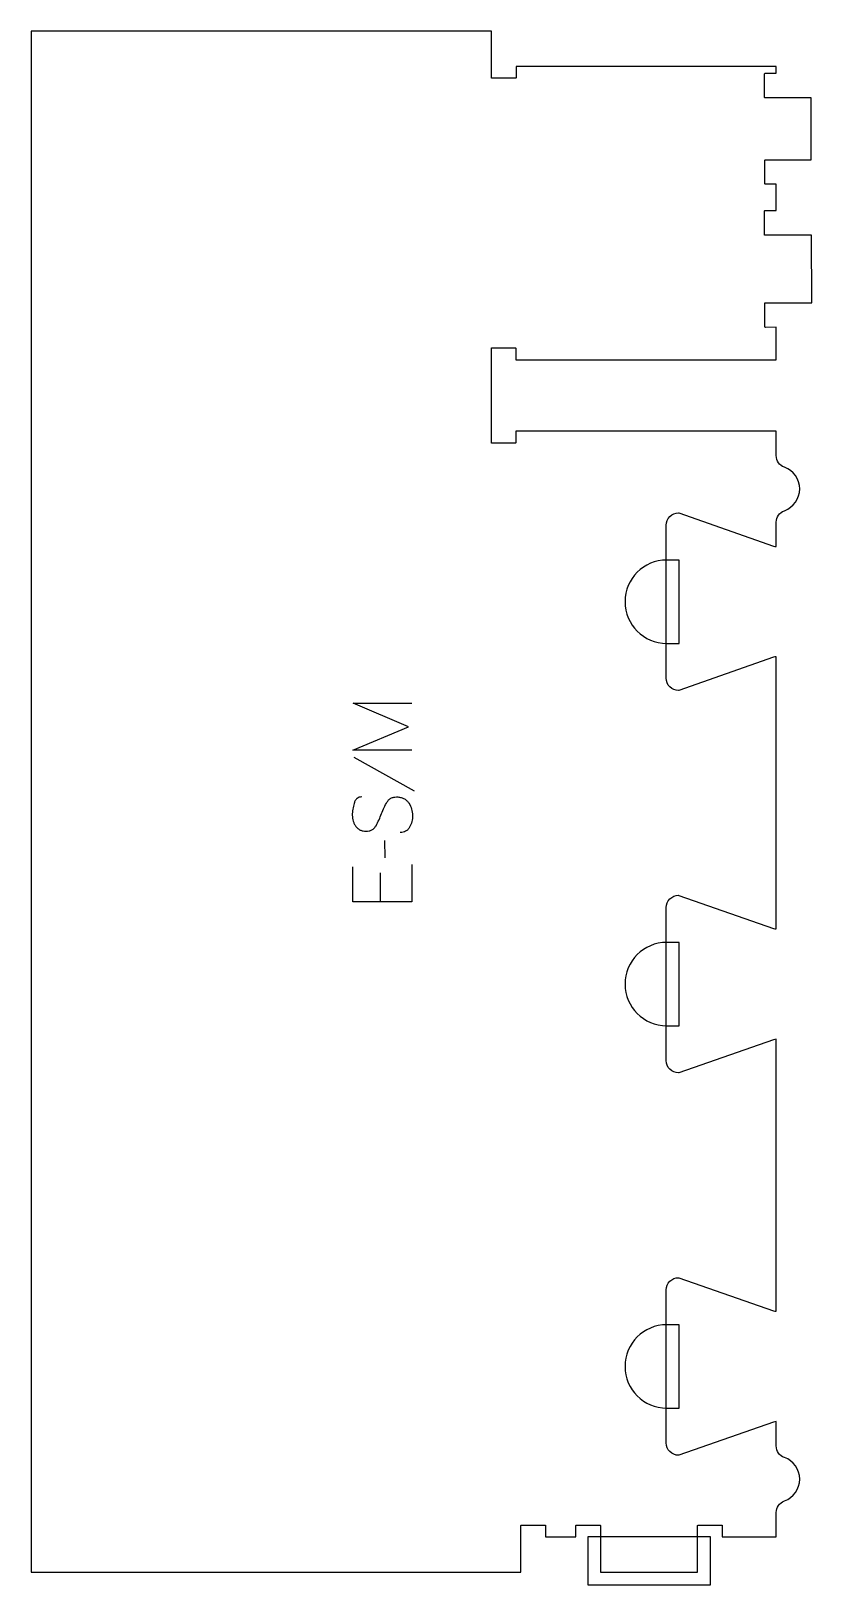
# Model space of a CAD drawing. Extents: x 0 to 398, y -6 to 786.
import ezdxf

# ---------------------------------------------------------------- set-up
doc = ezdxf.new("R2010")
doc.units = 0
for name, color, linetype in [('1_ANYTOOL_1MMDEEP_LABELS_S', 2, 'CONTINUOUS'), ('4_ANYTOOL_CUTTHROUGH_OUTSI', 5, 'CONTINUOUS'), ('5_ANYTOOL_HALF_MILL_9MM_IN', 3, 'CONTINUOUS')]:
    doc.layers.add(name, color=color, linetype=linetype)

msp = doc.modelspace()

# ---------------------------------------------------------------- linework, layer by layer
at = {"layer": '1_ANYTOOL_1MMDEEP_LABELS_S'}
for p, q in [((164.400999, 415.464713), (195.172428, 398.278999)), ((180.043856, 372.90757), (180.12957, 364.121856)), ((177.858142, 356.40757), (177.858142, 341.750427))]:
    msp.add_line(p, q, dxfattribs=at)
for points in [[(193.92957, 418.893284), (163.92957, 418.893284), (192.300999, 430.893284), (164.058142, 442.893284), (193.92957, 442.893284)], [(193.92957, 360.693284), (193.92957, 341.750427), (163.92957, 341.750427), (163.92957, 359.578999)]]:
    msp.add_lwpolyline(points, dxfattribs=at)
msp.add_lwpolyline([(168.515285, 395.150427, 0.071867), (167.178678, 394.957314, 0.100684), (165.997428, 394.330784, 0.047558), (165.520977, 393.856231, 0.038563), (165.132249, 393.306231, 0.037928), (164.784781, 392.609043, 0.026634), (164.52957, 391.871856, 0.028461), (163.843588, 388.848522, 0.041577), (163.586713, 385.764713, 0.036938), (163.697853, 384.262353, 0.041531), (164.04207, 382.796856, 0.041583), (164.619279, 381.419479, 0.038125), (165.408142, 380.150427, 0.057611), (166.400046, 379.080275, 0.065808), (167.620642, 378.286141, 0.06469), (169.080197, 377.808645, 0.046778), (170.615285, 377.664713, 0.052235), (172.165127, 377.827069, 0.075448), (173.615285, 378.371856, 0.076671), (174.788337, 379.287948, 0.061023), (175.672428, 380.493284, 0.021951), (177.199773, 383.522138, 0.018213), (178.47957, 386.664713, -0.02405), (179.785033, 389.766197, -0.02981), (181.415285, 392.70757, -0.068439), (182.381215, 393.848872, -0.079282), (183.633142, 394.65757, -0.076308), (185.211824, 395.08257, -0.047772), (186.858142, 395.10757, -0.046243), (188.539101, 394.814335, -0.06359), (190.109928, 394.164713, -0.064671), (191.394117, 393.191889, -0.057073), (192.408142, 391.936141, -0.067522), (193.771052, 388.967833, -0.070793), (194.272428, 385.743284, -0.064027), (193.909912, 382.604269, -0.070447), (192.72957, 379.678999, -0.054374), (191.879938, 378.520581, -0.074742), (190.768856, 377.621856, -0.075199), (189.462478, 377.098849, -0.057737), (188.058142, 376.936141)], format="xyb", dxfattribs=at)
at = {"layer": '4_ANYTOOL_CUTTHROUGH_OUTSI'}
msp.add_lwpolyline([(379.499993, 617.999892), (379.499993, 634.499976), (373.969779, 634.485551, -0.414214), (373.719128, 634.734898), (373.687826, 646.734857, -0.414214), (373.937173, 646.985508), (397.686626, 647.047459), (397.532352, 681.547259), (373.781968, 681.485306, -0.414214), (373.531316, 681.734653), (373.500014, 693.734612, -0.414214), (373.749361, 693.985263), (379.499993, 694.000264), (379.499993, 707.411106), (374.04546, 707.396142, -0.414253), (373.794775, 707.645489), (373.763473, 719.645449, -0.414178), (374.01279, 719.8961), (379.749331, 719.911751), (397.374728, 719.957064), (397.374728, 751.546012), (379.857592, 751.500548), (373.857614, 751.484897, -0.414214), (373.606963, 751.734244), (373.575661, 763.734204, -0.414204), (373.824999, 763.984855), (379.499993, 763.999847), (379.499993, 767.500347), (247, 767.500347), (247, 761.750347, -0.414214), (246.75, 761.500347), (234.75, 761.500347, -0.414214), (234.5, 761.750347), (234.5, 785.500347), (0, 785.500347), (0, 0.000347), (249.5, 0.000347), (249.5, 23.750347, -0.414214), (249.75, 24.000347), (261.75, 24.000347, -0.414214), (262, 23.750347), (262, 18.000341), (277.500001, 18.000005), (277.500001, 23.75, -0.414214), (277.750001, 24), (289.750001, 24, -0.414214), (290.000001, 23.75), (290.000001, 0), (339.500001, 0), (339.500001, 23.75, -0.414214), (339.750001, 24), (351.750001, 24, -0.414214), (352.000001, 23.75), (352.000001, 17.999995), (379.499993, 17.999436), (379.499993, 30.403869, -0.317837), (383.66666, 36.296425, 0.707107), (383.66666, 58.452438, -0.317837), (379.499993, 64.344994), (379.499993, 76.74391, 0.06141), (378.105123, 76.509), (329.832581, 59.613467, -0.084368), (329.749993, 59.599431, -0.414214), (323.499993, 65.849431), (323.499993, 143.849431, -0.414214), (329.749993, 150.099431, -0.084368), (329.832581, 150.085396), (378.116188, 133.186283, 0.0608), (379.499993, 132.954952), (379.499993, 271.64391, 0.06141), (378.105123, 271.409), (329.832581, 254.513467, -0.084368), (329.749993, 254.499431, -0.414214), (323.499993, 260.749431), (323.499993, 338.749431, -0.414214), (329.749993, 344.999431, -0.084368), (329.832581, 344.985396), (378.116188, 328.086283, 0.0608), (379.499993, 327.854952), (379.499993, 466.545823, 0.06141), (378.105123, 466.310912), (329.832581, 449.415379, -0.084368), (329.749993, 449.401344, -0.414214), (323.499993, 455.651344), (323.499993, 533.651344, -0.414214), (329.749993, 539.901344, -0.084368), (329.832581, 539.887308), (378.116188, 522.988195, 0.0608), (379.499993, 522.756865), (379.499993, 535.155761, -0.317837), (383.66666, 541.048317, 0.707107), (383.66666, 563.20433, -0.317837), (379.499993, 569.09656), (379.467637, 581.500725), (246.92004, 581.500348), (246.92004, 575.750347, -0.414214), (246.67004, 575.500347), (234.67004, 575.500347, -0.414214), (234.42004, 575.750347), (234.42004, 623.750347, -0.414214), (234.67004, 624.000347), (246.67004, 624.000347, -0.414214), (246.92004, 623.750347), (246.92004, 618.000346)], format="xyb", close=True, dxfattribs=at)
at = {"layer": '5_ANYTOOL_HALF_MILL_9MM_IN'}
for points in [[(323.999993, 515.901344), (323.749993, 515.901344, 1), (323.749993, 473.401344), (329.999993, 473.401344), (329.999993, 515.901344)], [(323.999993, 320.999431), (323.749993, 320.999431, 1), (323.749993, 278.499431), (329.999993, 278.499431), (329.999993, 320.999431)], [(323.999993, 126.099431), (323.749993, 126.099431, 1), (323.749993, 83.599431), (329.999993, 83.599431), (329.999993, 126.099431)]]:
    msp.add_lwpolyline(points, format="xyb", close=True, dxfattribs=at)
msp.add_lwpolyline([(340.000001, 18), (289.500001, 18), (283.500001, 18), (283.500001, -6.5), (289.760001, -6.5), (339.740001, -6.5), (346.000001, -6.5), (346.000001, 18)], close=True, dxfattribs=at)

doc.saveas('drawing.dxf')
